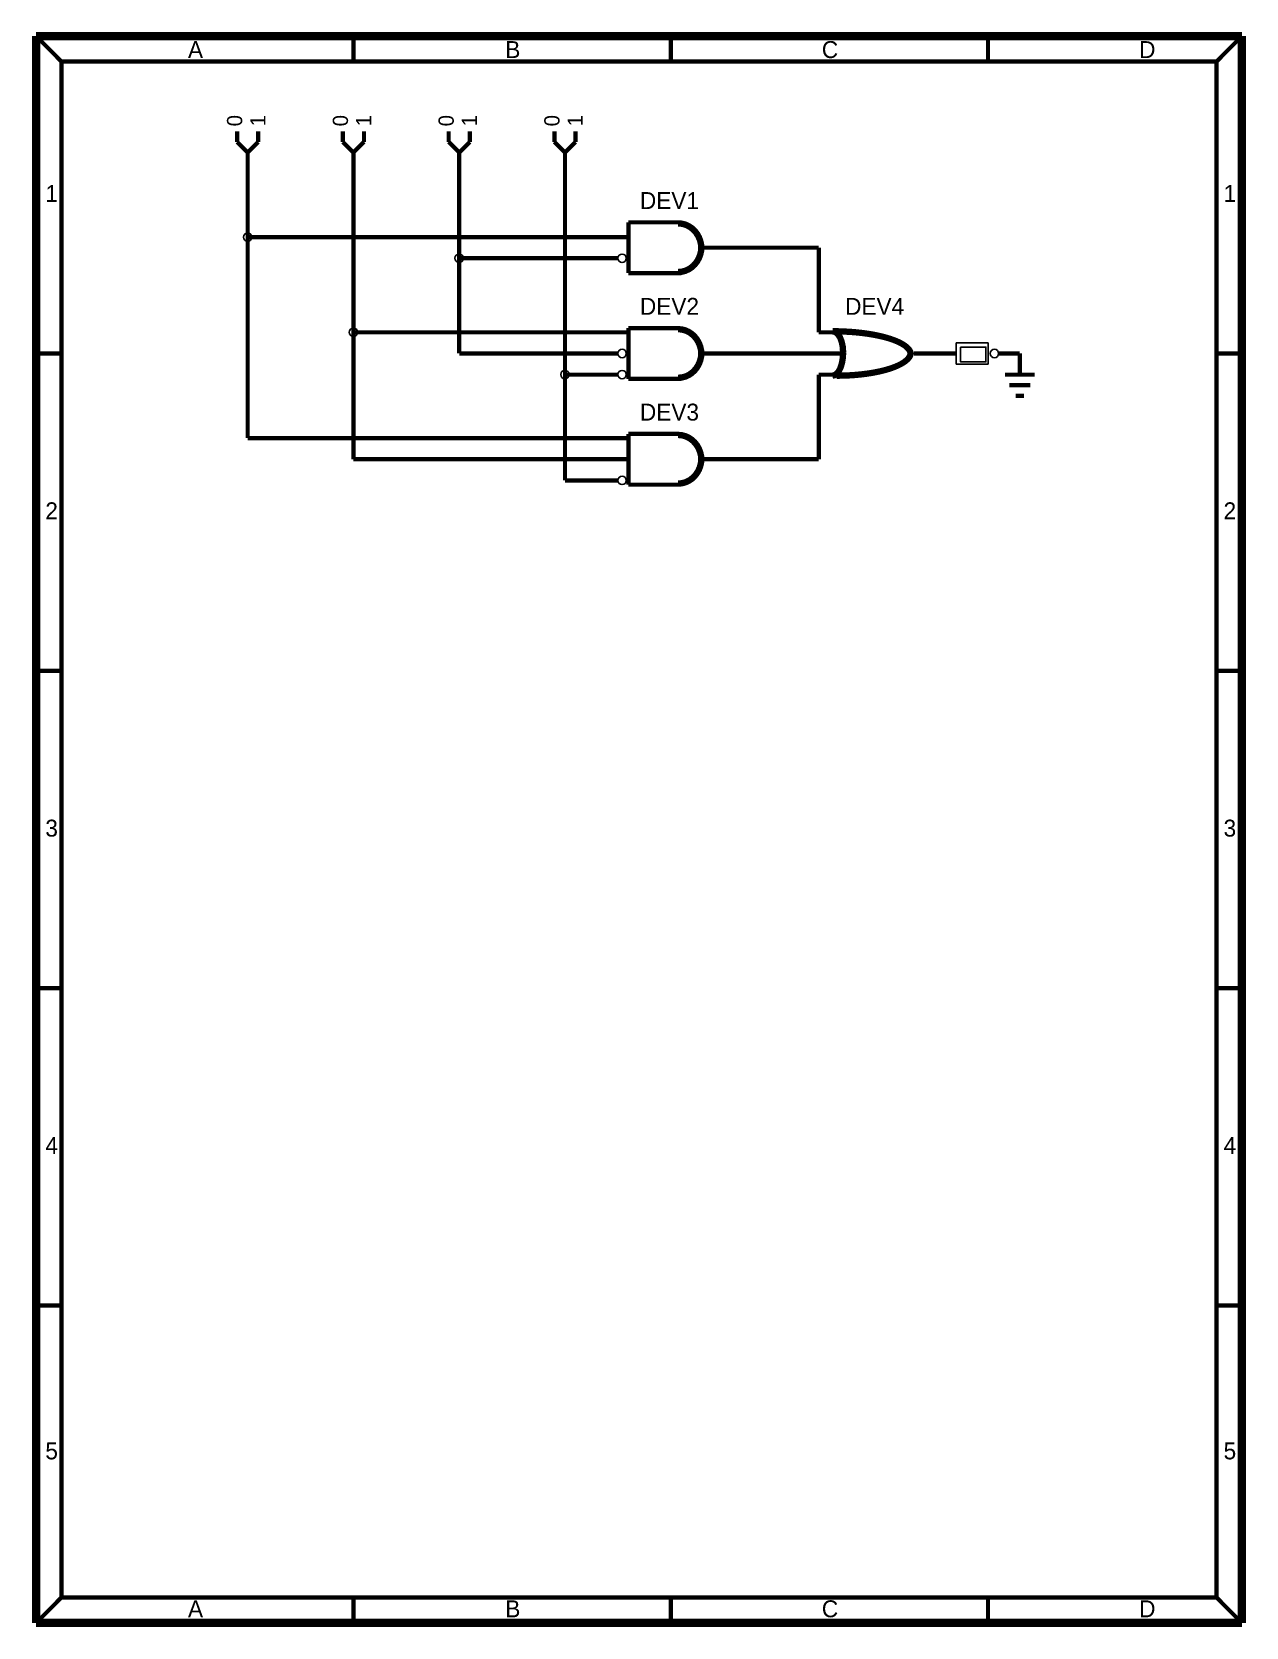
# Model space of a CAD drawing. Extents: x 0 to 7.9, y 0 to 10.4.
import ezdxf

# ---------------------------------------------------------------- set-up
doc = ezdxf.new("R2010")
doc.units = 0
doc.layers.add('LAYER1', color=7, linetype='CONTINUOUS')

# ---------------------------------------------------------------- blocks, each defined once
blk = doc.blocks.new('019f9390')
at = {"layer": '019f9390', "color": 7, "const_width": 0.027778}
for points in [[(0.138889, 0.222222), (0.138889, 0.152778)], [(0.277778, 0.222222), (0.277778, 0.152778)], [(0.208333, 0.083333), (0.208333, 0.013889)]]:
    blk.add_lwpolyline(points, dxfattribs=at)
at = {"layer": '019f9390', "color": 7}
for s, p in [('0', (0.172619, 0.25496)), ('1', (0.325397, 0.25496))]:
    blk.add_text(s, height=0.1, rotation=90, dxfattribs=at).set_placement(p)
blk = doc.blocks.new('01a037e8')
at = {"layer": '01a037e8', "color": 7, "const_width": 0.027778}
for points in [[(0, 0.347222), (0.333333, 0.347222)], [(0, 0.347222), (0, 0.013889)], [(0.486111, 0.173611), (0.484145, 0.20077), (0.478294, 0.22726), (0.468702, 0.252429), (0.455607, 0.275657), (0.43933, 0.296373), (0.420271, 0.314065), (0.398901, 0.3283), (0.375746, 0.338725), (0.351375, 0.345085), (0.326389, 0.347222)], [(0.472222, 0.173611), (0.470007, 0.201347), (0.463427, 0.228239), (0.452684, 0.253472), (0.438104, 0.276279), (0.420129, 0.295965), (0.399306, 0.311935), (0.376267, 0.323701), (0.351713, 0.330907), (0.326389, 0.333333)], [(0.326389, 0.027778), (0.351713, 0.030204), (0.376267, 0.03741), (0.399306, 0.049176), (0.420129, 0.065146), (0.438104, 0.084833), (0.452684, 0.107639), (0.463427, 0.132872), (0.470007, 0.159765), (0.472222, 0.1875)], [(0.326389, 0.013889), (0.351375, 0.016026), (0.375746, 0.022386), (0.398901, 0.032811), (0.420271, 0.047046), (0.43933, 0.064738), (0.455607, 0.085454), (0.468702, 0.108682), (0.478294, 0.133851), (0.484145, 0.160341), (0.486111, 0.1875)], [(0, 0.013889), (0.347222, 0.013889)]]:
    blk.add_lwpolyline(points, dxfattribs=at)
at = {"layer": '01a037e8', "color": 7}
blk.add_circle((-0.041667, 0.111111), 0.027778, dxfattribs=at)
blk = doc.blocks.new('019f3978')
at = {"layer": '019f3978', "color": 7, "const_width": 0.027778}
for points in [[(0, 0.347222), (0.333333, 0.347222)], [(0, 0.347222), (0, 0.013889)], [(0.486111, 0.173611), (0.484145, 0.20077), (0.478294, 0.22726), (0.468702, 0.252429), (0.455607, 0.275657), (0.43933, 0.296373), (0.420271, 0.314065), (0.398901, 0.3283), (0.375746, 0.338725), (0.351375, 0.345085), (0.326389, 0.347222)], [(0.472222, 0.173611), (0.470007, 0.201347), (0.463427, 0.228239), (0.452684, 0.253472), (0.438104, 0.276279), (0.420129, 0.295965), (0.399306, 0.311935), (0.376267, 0.323701), (0.351713, 0.330907), (0.326389, 0.333333)], [(0.326389, 0.027778), (0.351713, 0.030204), (0.376267, 0.03741), (0.399306, 0.049176), (0.420129, 0.065146), (0.438104, 0.084833), (0.452684, 0.107639), (0.463427, 0.132872), (0.470007, 0.159765), (0.472222, 0.1875)], [(0.326389, 0.013889), (0.351375, 0.016026), (0.375746, 0.022386), (0.398901, 0.032811), (0.420271, 0.047046), (0.43933, 0.064738), (0.455607, 0.085454), (0.468702, 0.108682), (0.478294, 0.133851), (0.484145, 0.160341), (0.486111, 0.1875)], [(0, 0.013889), (0.347222, 0.013889)]]:
    blk.add_lwpolyline(points, dxfattribs=at)
at = {"layer": '019f3978', "color": 7}
blk.add_circle((-0.041667, 0.041667), 0.027778, dxfattribs=at)
blk = doc.blocks.new('01a08ba0')
at = {"layer": '01a08ba0', "color": 7, "const_width": 0.027778}
for points in [[(0, 0.347222), (0.333333, 0.347222)], [(0, 0.347222), (0, 0.013889)], [(0.486111, 0.173611), (0.484145, 0.20077), (0.478294, 0.22726), (0.468702, 0.252429), (0.455607, 0.275657), (0.43933, 0.296373), (0.420271, 0.314065), (0.398901, 0.3283), (0.375746, 0.338725), (0.351375, 0.345085), (0.326389, 0.347222)], [(0.472222, 0.173611), (0.470007, 0.201347), (0.463427, 0.228239), (0.452684, 0.253472), (0.438104, 0.276279), (0.420129, 0.295965), (0.399306, 0.311935), (0.376267, 0.323701), (0.351713, 0.330907), (0.326389, 0.333333)], [(0.326389, 0.027778), (0.351713, 0.030204), (0.376267, 0.03741), (0.399306, 0.049176), (0.420129, 0.065146), (0.438104, 0.084833), (0.452684, 0.107639), (0.463427, 0.132872), (0.470007, 0.159765), (0.472222, 0.1875)], [(0.326389, 0.013889), (0.351375, 0.016026), (0.375746, 0.022386), (0.398901, 0.032811), (0.420271, 0.047046), (0.43933, 0.064738), (0.455607, 0.085454), (0.468702, 0.108682), (0.478294, 0.133851), (0.484145, 0.160341), (0.486111, 0.1875)], [(0, 0.013889), (0.347222, 0.013889)]]:
    blk.add_lwpolyline(points, dxfattribs=at)
at = {"layer": '01a08ba0', "color": 7}
for centre in [(-0.041667, 0.180556), (-0.041667, 0.041667)]:
    blk.add_circle(centre, 0.027778, dxfattribs=at)
blk = doc.blocks.new('019471f8')
at = {"layer": '019471f8', "color": 7, "const_width": 0.027778}
for points in [[(0.541667, 0.159722), (0.54021, 0.171658), (0.535849, 0.183528), (0.528608, 0.195264), (0.518528, 0.206801), (0.505663, 0.218075), (0.490088, 0.229023), (0.471888, 0.239583), (0.451166, 0.249697), (0.428037, 0.259307), (0.402631, 0.268361), (0.37509, 0.276807), (0.345568, 0.284598), (0.314229, 0.291691), (0.28125, 0.298046), (0.246814, 0.303627), (0.211115, 0.308403), (0.174352, 0.312348), (0.13673, 0.31544), (0.098459, 0.31766), (0.059755, 0.318998), (0.020833, 0.319444)], [(0.097222, 0.173611), (0.094619, 0.211356), (0.086988, 0.246528), (0.074848, 0.276731), (0.059028, 0.299906), (0.040604, 0.314475), (0.020833, 0.319444)], [(0.527778, 0.159722), (0.526215, 0.171164), (0.521536, 0.182536), (0.513771, 0.193766), (0.502966, 0.204787), (0.489189, 0.21553), (0.472524, 0.225929), (0.453075, 0.23592), (0.43096, 0.245441), (0.406317, 0.254433), (0.379297, 0.262842), (0.350067, 0.270615), (0.318808, 0.277704), (0.285711, 0.284066), (0.250981, 0.289661), (0.214833, 0.294455), (0.177488, 0.298418), (0.139177, 0.301526), (0.100137, 0.30376), (0.060608, 0.305106), (0.020833, 0.305556)], [(0.083333, 0.173611), (0.081204, 0.207761), (0.07496, 0.239583), (0.065028, 0.26691), (0.052083, 0.287878), (0.03701, 0.30106), (0.020833, 0.305556)], [(0.020833, 0.027778), (0.03701, 0.032747), (0.052083, 0.047316), (0.065028, 0.070491), (0.07496, 0.100694), (0.081204, 0.135867), (0.083333, 0.173611)], [(0.020833, 0.013889), (0.037831, 0.017893), (0.053977, 0.029706), (0.068461, 0.048735), (0.080557, 0.074026), (0.089657, 0.10431), (0.095307, 0.13807), (0.097222, 0.173611)], [(0.048611, 0.027778), (0.08818, 0.028276), (0.127479, 0.029767), (0.16624, 0.03224), (0.204196, 0.035679), (0.24109, 0.040061), (0.276669, 0.045355), (0.31069, 0.051524), (0.342921, 0.058528), (0.373142, 0.066318), (0.401145, 0.074841), (0.426741, 0.084038), (0.449753, 0.093848), (0.470026, 0.104202), (0.487419, 0.115031), (0.501815, 0.126259), (0.513115, 0.137811), (0.521243, 0.149608), (0.526141, 0.161568), (0.527778, 0.173611)], [(0.048611, 0.013889), (0.087296, 0.014381), (0.125742, 0.015855), (0.163713, 0.018302), (0.200974, 0.021706), (0.237295, 0.026047), (0.272454, 0.031298), (0.306232, 0.037426), (0.338422, 0.044393), (0.368825, 0.052157), (0.397254, 0.06067), (0.423533, 0.06988), (0.447501, 0.079729), (0.46901, 0.090156), (0.487927, 0.101099), (0.504135, 0.112488), (0.517535, 0.124254), (0.528044, 0.136325), (0.535596, 0.148625), (0.540147, 0.161079), (0.541667, 0.173611)], [(0.069444, 0.166667), (0.083333, 0.166667)]]:
    blk.add_lwpolyline(points, dxfattribs=at)
blk = doc.blocks.new('019e9ff0')
at = {"layer": '019e9ff0', "color": 7}
blk.add_lwpolyline([(0, 0.152778), (0, 0.013889), (0.208333, 0.013889), (0.208333, 0.152778), (0, 0.152778)], dxfattribs=at)
blk.add_circle((0.25, 0.083333), 0.027778, dxfattribs=at)
blk = doc.blocks.new('019ef9e0')
at = {"layer": '019ef9e0', "color": 7, "const_width": 0.027778}
for points in [[(0.041667, 0.152778), (0.236111, 0.152778)], [(0.069444, 0.083333), (0.208333, 0.083333)], [(0.111111, 0.013889), (0.166667, 0.013889)]]:
    blk.add_lwpolyline(points, dxfattribs=at)

msp = doc.modelspace()

# ---------------------------------------------------------------- linework, layer by layer
at = {"layer": 'LAYER1', "color": 5}
for points, const_width in [([(0, 10.416667), (7.916667, 10.416667)], 0.055556), ([(0, 10.416667), (0, 0)], 0.055556), ([(0, 10.416667), (0.166667, 10.25)], 0.027778), ([(2.083333, 10.416667), (2.083333, 10.25)], 0.027778), ([(4.166667, 10.416667), (4.166667, 10.25)], 0.027778), ([(6.25, 10.416667), (6.25, 10.25)], 0.027778), ([(7.916667, 10.416667), (7.75, 10.25)], 0.027778), ([(7.916667, 10.416667), (7.916667, 0)], 0.055556), ([(0.166667, 10.25), (7.75, 10.25)], 0.027778), ([(0.166667, 10.25), (0.166667, 0.166667)], 0.027778), ([(7.75, 10.25), (7.75, 0.166667)], 0.027778), ([(0, 8.333333), (0.166667, 8.333333)], 0.027778), ([(7.915675, 8.333333), (7.75, 8.333333)], 0.027778), ([(0, 6.25), (0.166667, 6.25)], 0.027778), ([(7.915675, 6.25), (7.75, 6.25)], 0.027778), ([(0, 4.166667), (0.166667, 4.166667)], 0.027778), ([(7.915675, 4.166667), (7.75, 4.166667)], 0.027778), ([(0, 2.083333), (0.166667, 2.083333)], 0.027778), ([(7.915675, 2.083333), (7.75, 2.083333)], 0.027778), ([(0, 0), (0.166667, 0.166667)], 0.027778), ([(0.166667, 0.166667), (7.75, 0.166667)], 0.027778), ([(2.083333, 0.000992), (2.083333, 0.166667)], 0.027778), ([(4.166667, 0.000992), (4.166667, 0.166667)], 0.027778), ([(6.25, 0.000992), (6.25, 0.166667)], 0.027778), ([(7.916667, 0), (7.75, 0.166667)], 0.027778), ([(0, 0), (7.916667, 0)], 0.055556)]:
    msp.add_lwpolyline(points, dxfattribs=dict(at, const_width=const_width))
at = {"layer": 'LAYER1', "color": 7, "const_width": 0.027778}
for points in [[(1.388889, 9.652778), (1.319444, 9.722222)], [(1.388889, 9.652778), (1.458333, 9.722222)], [(2.083333, 9.652778), (2.013889, 9.722222)], [(2.083333, 9.652778), (2.152778, 9.722222)], [(2.777778, 9.652778), (2.708333, 9.722222)], [(2.777778, 9.652778), (2.847222, 9.722222)], [(3.472222, 9.652778), (3.402778, 9.722222)], [(3.472222, 9.652778), (3.541667, 9.722222)], [(1.388889, 9.583333), (1.388889, 9.444445)], [(2.083333, 9.583333), (2.083333, 9.444445)], [(2.777778, 9.583333), (2.777778, 9.444445)], [(3.472222, 9.583333), (3.472222, 9.444445)], [(3.75, 9.097222), (3.888889, 9.097222)], [(4.375, 9.027778), (4.513889, 9.027778)], [(3.75, 8.958333), (3.819444, 8.958333)], [(3.75, 8.472222), (3.888889, 8.472222)], [(5.138889, 8.472222), (5.277778, 8.472222)], [(3.75, 8.333333), (3.819444, 8.333333)], [(4.375, 8.333333), (4.513889, 8.333333)], [(5.138889, 8.333333), (5.277778, 8.333333)], [(5.763889, 8.333333), (5.902778, 8.333333)], [(5.902778, 8.333333), (6.041667, 8.333333)], [(6.319445, 8.333333), (6.458333, 8.333333)], [(6.458333, 8.333333), (6.458333, 8.194445)], [(3.75, 8.194445), (3.819444, 8.194445)], [(5.138889, 8.194445), (5.277778, 8.194445)], [(3.75, 7.777778), (3.888889, 7.777778)], [(3.75, 7.638889), (3.888889, 7.638889)], [(4.375, 7.638889), (4.513889, 7.638889)], [(3.75, 7.5), (3.819444, 7.5)]]:
    msp.add_lwpolyline(points, dxfattribs=at)
at = {"layer": 'LAYER1', "color": 1, "const_width": 0.027778}
for points in [[(1.388889, 9.444445), (1.388889, 9.097222)], [(2.083333, 9.444445), (2.083333, 8.472222)], [(2.777778, 9.444445), (2.777778, 8.958333)], [(3.472222, 9.444445), (3.472222, 8.194445)], [(1.388889, 9.097222), (1.388889, 7.777778)], [(1.388889, 9.097222), (3.75, 9.097222)], [(4.513889, 9.027778), (5.138889, 9.027778)], [(5.138889, 9.027778), (5.138889, 8.472222)], [(2.777778, 8.958333), (2.777778, 8.333333)], [(2.777778, 8.958333), (3.75, 8.958333)], [(2.083333, 8.472222), (2.083333, 7.638889)], [(2.083333, 8.472222), (3.75, 8.472222)], [(2.777778, 8.333333), (3.75, 8.333333)], [(4.513889, 8.333333), (5.138889, 8.333333)], [(3.472222, 8.194445), (3.472222, 7.5)], [(3.472222, 8.194445), (3.75, 8.194445)], [(5.138889, 8.194445), (5.138889, 7.638889)], [(1.388889, 7.777778), (3.75, 7.777778)], [(2.083333, 7.638889), (3.75, 7.638889)], [(4.513889, 7.638889), (5.138889, 7.638889)], [(3.472222, 7.5), (3.75, 7.5)]]:
    msp.add_lwpolyline(points, dxfattribs=at)
at = {"layer": 'LAYER1', "color": 3}
msp.add_lwpolyline([(6.069445, 8.375001), (6.069445, 8.277779), (6.236112, 8.277779), (6.236112, 8.375001), (6.069445, 8.375001)], dxfattribs=at)
at = {"layer": 'LAYER1', "color": 1}
for centre in [(1.388889, 9.097222), (2.777778, 8.958334), (2.083333, 8.472222), (3.472222, 8.194445)]:
    msp.add_circle(centre, 0.027778, dxfattribs=at)

# ---------------------------------------------------------------- block references
at = {"layer": 'LAYER1'}
for name, p in [('019f9390', (1.180556, 9.569445)), ('019f9390', (1.875, 9.569445)), ('019f9390', (2.569445, 9.569445)), ('019f9390', (3.263889, 9.569445)), ('01a037e8', (3.888889, 8.847222)), ('01a08ba0', (3.888889, 8.152779)), ('019471f8', (5.208333, 8.166667)), ('019e9ff0', (6.041667, 8.25)), ('019ef9e0', (6.319445, 8.041667)), ('019f3978', (3.888889, 7.458334))]:
    msp.add_blockref(name, p, dxfattribs=at)

# ---------------------------------------------------------------- texts
at = {"layer": 'LAYER1', "color": 5}
for s, p in [('A', (0.997024, 10.272818)), ('B', (3.080357, 10.272818)), ('C', (5.158731, 10.272818)), ('D', (7.242064, 10.272818)), ('1', (0.060516, 9.328374)), ('1', (7.796628, 9.328374)), ('2', (0.060516, 7.24504)), ('2', (7.796628, 7.24504)), ('3', (0.060516, 5.161706)), ('3', (7.796628, 5.161706)), ('4', (0.060516, 3.078373)), ('4', (7.796628, 3.078373)), ('5', (0.060516, 1.073413)), ('5', (7.796628, 1.073413)), ('A', (0.997024, 0.036706)), ('B', (3.080357, 0.036706)), ('C', (5.158731, 0.036706)), ('D', (7.242064, 0.036706))]:
    msp.add_text(s, height=0.111111, dxfattribs=at).set_placement(p)
at = {"layer": 'LAYER1', "color": 6}
for s, p in [('DEV1', (3.964286, 9.281747)), ('DEV2', (3.964286, 8.587302)), ('DEV4', (5.311508, 8.587302)), ('DEV3', (3.964286, 7.892858))]:
    msp.add_text(s, height=0.111111, dxfattribs=at).set_placement(p)

doc.saveas('drawing.dxf')
